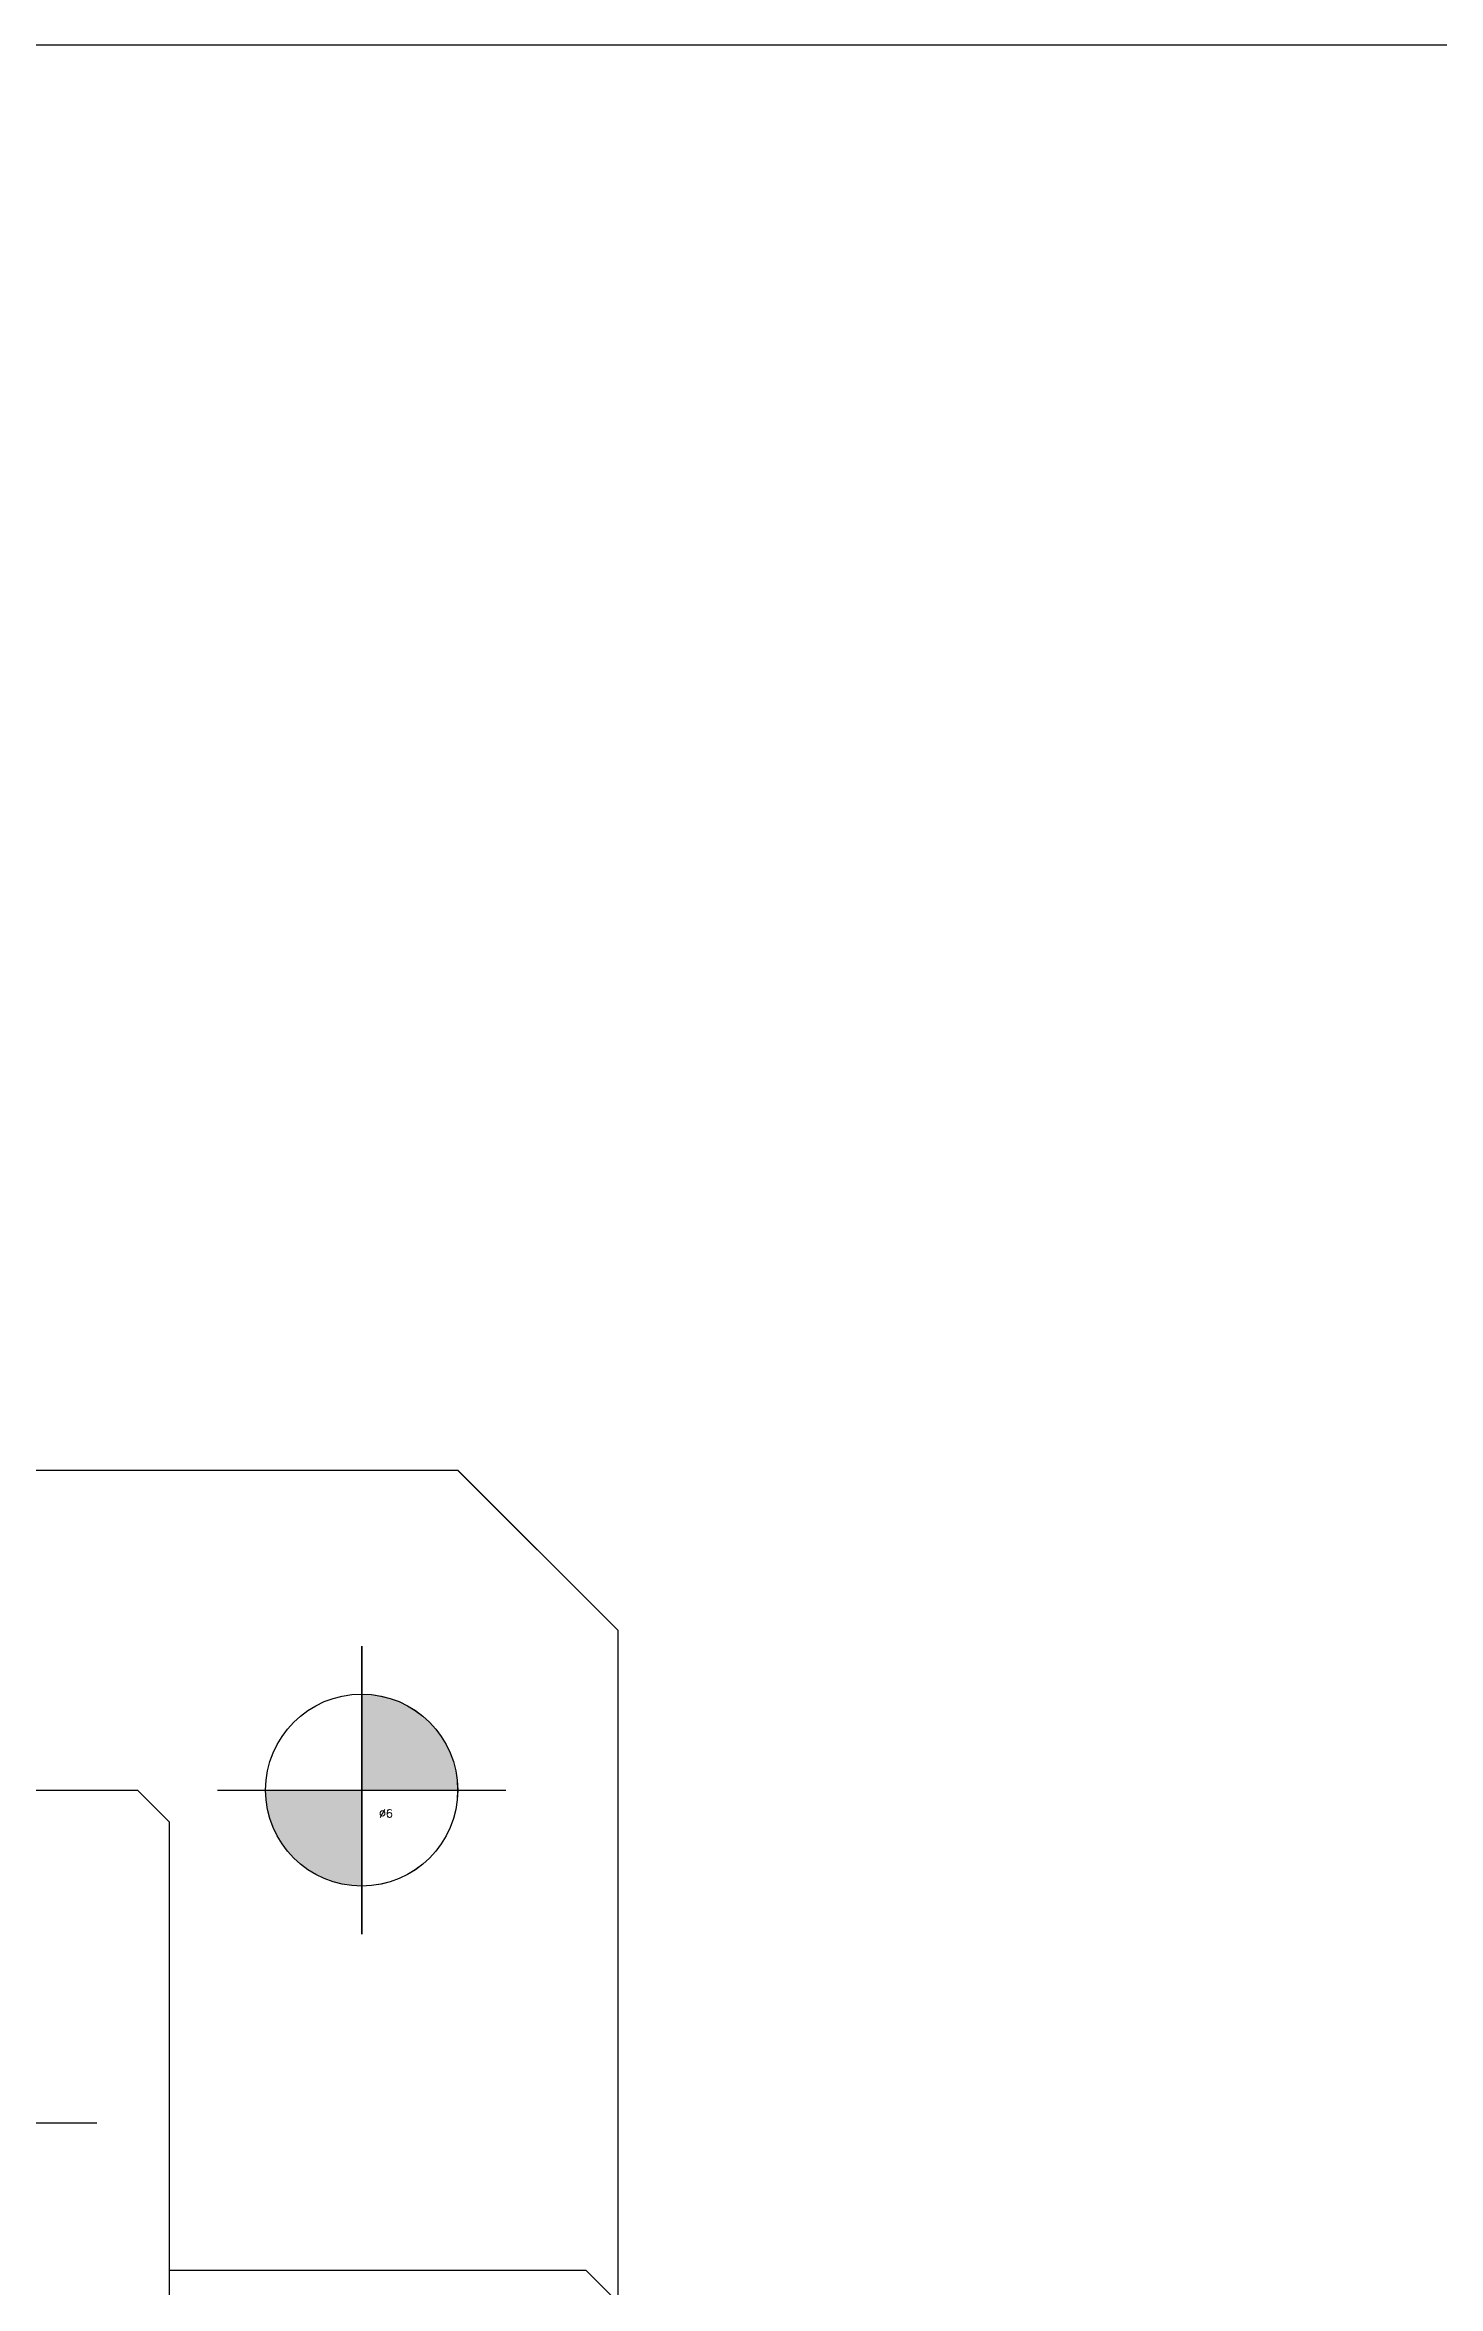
# Model space of a CAD drawing. Header units: millimetres. Extents: x 7997 to 8570, y 4594 to 4866.
# Drawn here: x 8382.8 to 8426.3, y 4795.7 to 4865.8 of the extents above; entities that cross this region are included whole.
import ezdxf

# ---------------------------------------------------------------- set-up
doc = ezdxf.new("R2010")
doc.units = ezdxf.units.MM
doc.linetypes.add('CENTER', pattern=[50.8, 31.75, -6.35, 6.35, -6.35])
doc.linetypes.add('HIDDEN', pattern=[9.525, 6.35, -3.175])
doc.layers.add('1', color=220, linetype='CENTER')
doc.layers.add('3', color=223, linetype='HIDDEN')
doc.styles.get("Standard").update_dxf_attribs({"font": 'romans.shx', "bigfont": 'whgtxt.shx'})

# ---------------------------------------------------------------- blocks, each defined once
blk = doc.blocks.new('D3')
h = blk.add_hatch(color=256)
h.paths.add_polyline_path([(6560.594, 5027.07), (6560.594, 5024.07), (6563.594, 5024.07, 0.414214)])
h.paths.add_polyline_path([(6560.594, 5024.07), (6557.594, 5024.07, 0.414214), (6560.594, 5021.07)])
h.paths.add_polyline_path([(6561.013, 5024.461), (6562.097, 5024.461), (6562.097, 5025.211), (6561.013, 5025.211)], flags=24)
at = {"color": 3}
for p, q in [((6513.594, 5034.07), (6563.594, 5034.07)), ((6563.594, 5034.07), (6568.594, 5029.07)), ((6568.594, 5029.07), (6568.594, 4954.07))]:
    blk.add_line(p, q, dxfattribs=at)
blk.add_circle((6560.594, 5024.07), 3)
at = {"layer": '1', "ltscale": 2}
for p, q in [((6560.594, 5028.57), (6560.594, 5019.57)), ((6556.094, 5024.07), (6565.094, 5024.07))]:
    blk.add_line(p, q, dxfattribs=at)
at = {"layer": '3'}
blk.add_text('%%c6', height=0.25, dxfattribs=at).set_placement((6561.138, 5023.217))
blk = doc.blocks.new('K1')
blk.add_blockref('D3', (0, 0))
blk = doc.blocks.new('Z1')
h = blk.add_hatch(color=256)
h.paths.add_polyline_path([(6330.595, 5027.07), (6330.595, 5024.07), (6333.595, 5024.07, 0.414214)])
h.paths.add_polyline_path([(6330.595, 5024.07), (6327.595, 5024.07, 0.414214), (6330.595, 5021.07)])
h.paths.add_polyline_path([(6331.014, 5024.461), (6332.097, 5024.461), (6332.097, 5025.211), (6331.014, 5025.211)], flags=24)
for p, q in [((6283.595, 5034.07), (6333.595, 5034.07)), ((6333.595, 5034.07), (6338.595, 5029.07)), ((6338.595, 5029.07), (6338.595, 4974.07))]:
    blk.add_line(p, q)
blk.add_circle((6330.595, 5024.07), 3)
at = {"layer": '1', "ltscale": 2}
for p, q in [((6330.595, 5028.57), (6330.595, 5019.57)), ((6326.095, 5024.07), (6335.095, 5024.07))]:
    blk.add_line(p, q, dxfattribs=at)
at = {"layer": '3'}
blk.add_text('%%c6', height=0.25, dxfattribs=at).set_placement((6331.139, 5023.217))
blk = doc.blocks.new('K2')
blk.add_blockref('Z1', (0, 0))
blk = doc.blocks.new('Q1')
at = {"color": 4}
for p, q in [((5937.88, 4768.454), (5936.88, 4767.454)), ((5937.88, 4768.454), (5957.88, 4768.454)), ((5957.88, 4768.454), (5958.88, 4767.454)), ((5936.88, 4729.454), (5936.88, 4767.454)), ((5958.88, 4729.454), (5958.88, 4767.454)), ((5923.88, 4753.454), (5922.88, 4752.454)), ((5923.88, 4753.454), (5936.88, 4753.454)), ((5958.88, 4753.454), (5971.88, 4753.454)), ((5972.88, 4752.454), (5971.88, 4753.454)), ((5922.88, 4752.454), (5922.88, 4744.454)), ((5972.88, 4752.454), (5972.88, 4744.454)), ((5923.88, 4743.454), (5922.88, 4744.454)), ((5971.88, 4743.454), (5972.88, 4744.454)), ((5923.88, 4743.454), (5936.88, 4743.454)), ((5958.88, 4743.454), (5971.88, 4743.454)), ((5937.88, 4728.454), (5936.88, 4729.454)), ((5957.88, 4728.454), (5958.88, 4729.454)), ((5937.88, 4728.454), (5957.88, 4728.454)), ((5942.88, 4728.454), (5942.88, 4719.454)), ((5952.88, 4728.454), (5952.88, 4719.454)), ((5942.88, 4719.454), (5943.88, 4718.454)), ((5951.88, 4718.454), (5952.88, 4719.454)), ((5951.88, 4718.454), (5943.88, 4718.454))]:
    blk.add_line(p, q, dxfattribs=at)
for centre, radius in [((5947.88, 4758.056), 6.727), ((5947.88, 4758.056), 4.727), ((5927.88, 4748.454), 2.25), ((5967.88, 4748.454), 2.25), ((5947.88, 4723.454), 2.25)]:
    blk.add_circle(centre, radius, dxfattribs=at)
for centre, radius, start, end in [((5947.88, 4724.126), 21.025, 58.45353, 121.54647), ((5947.88, 4723.642), 19.509, 55.67757, 124.32243)]:
    blk.add_arc(centre, radius, start, end, dxfattribs=at)
at = {"layer": '1', "color": 4, "ltscale": 3}
for p, q in [((5947.88, 4759.801), (5947.88, 4766.783)), ((5947.88, 4757.183), (5947.88, 4758.928)), ((5939.153, 4758.056), (5946.135, 4758.056)), ((5947.007, 4758.056), (5948.753, 4758.056)), ((5949.625, 4758.056), (5956.607, 4758.056)), ((5947.88, 4749.329), (5947.88, 4756.31)), ((5927.88, 4744.454), (5927.88, 4752.454)), ((5967.88, 4744.454), (5967.88, 4752.454)), ((5923.88, 4748.454), (5931.88, 4748.454)), ((5963.88, 4748.454), (5971.88, 4748.454)), ((5947.88, 4719.454), (5947.88, 4727.454)), ((5943.88, 4723.454), (5951.88, 4723.454))]:
    blk.add_line(p, q, dxfattribs=at)
at = {"color": 4, "width": 0.8}
blk.add_text('NLQ', height=6.75, dxfattribs=at).set_placement((5940.319, 4732.055))

msp = doc.modelspace()

# ---------------------------------------------------------------- linework, layer by layer
msp.add_lwpolyline([(8296.283, 4865.758), (8569.543, 4865.758), (8569.543, 4594.31), (8296.283, 4594.31)], close=True)

# ---------------------------------------------------------------- block references
for name, p in [('K2', (2062.07, -212.842)), ('K1', (1832.07, -212.842)), ('Q1', (2427.784, 42.774))]:
    msp.add_blockref(name, p)

doc.saveas('drawing.dxf')
